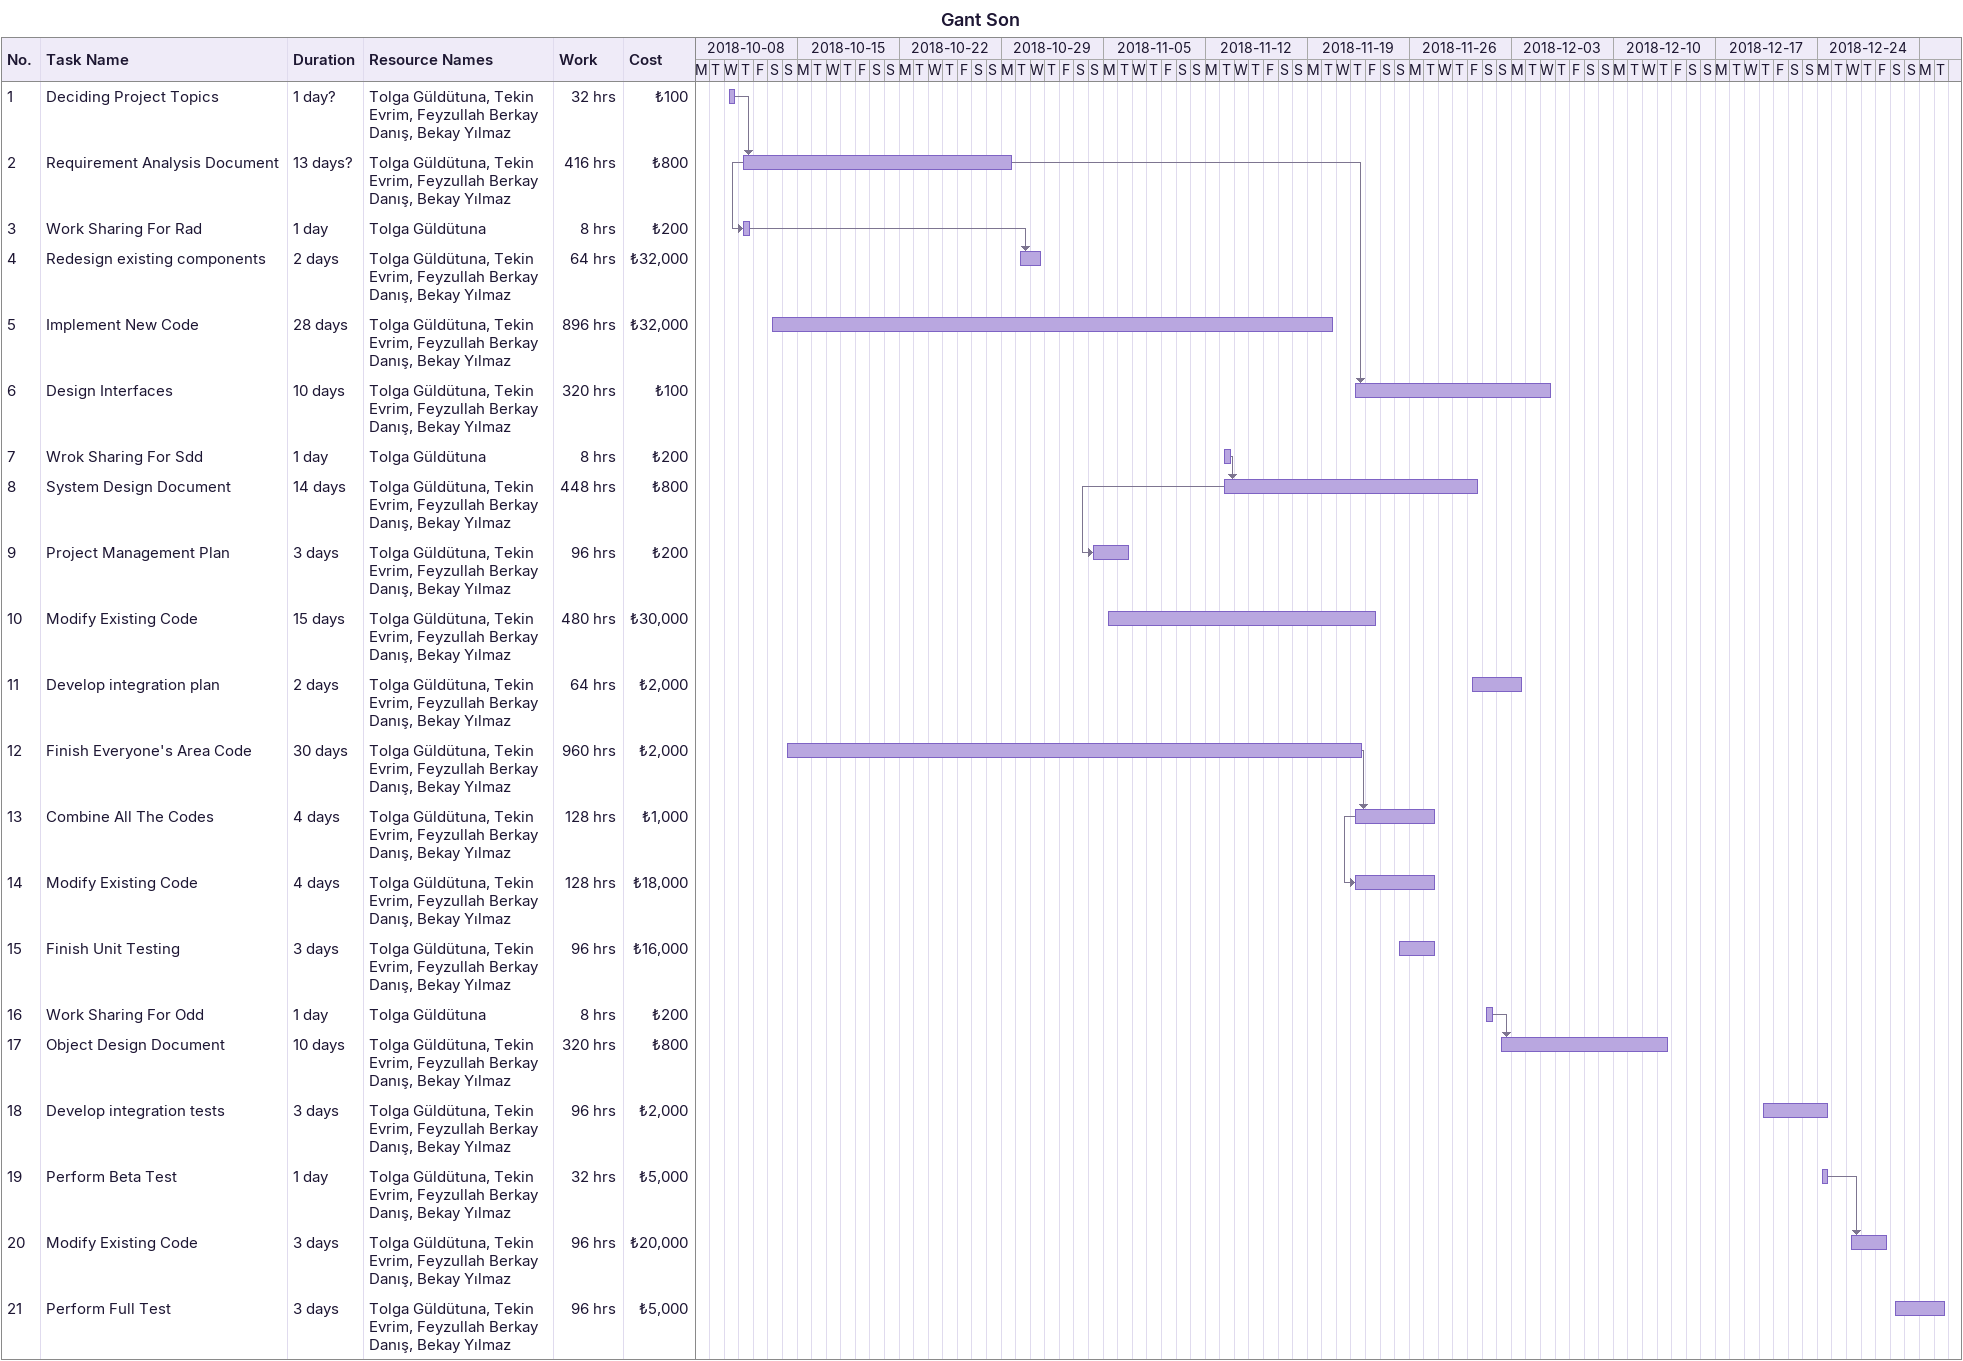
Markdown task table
Gant Son

| ID | Task | Duration | Start | Finish | Predecessors | Resources | Work (h) | Cost (₺) |
|---|---|---|---|---|---|---|---|---|
| 1 | Deciding Project Topics | 1d? | 2018-10-10 | 2018-10-10 |  | Tolga Güldütuna, Tekin Evrim, Feyzullah Berkay Danış, Bekay Yılmaz | 32 | 100 |
| 2 | Requirement Analysis Document | 13d? | 2018-10-11 | 2018-10-29 | 1 | Tolga Güldütuna, Tekin Evrim, Feyzullah Berkay Danış, Bekay Yılmaz | 416 | 800 |
| 3 | Work Sharing For Rad | 1d | 2018-10-11 | 2018-10-11 | 2SS | Tolga Güldütuna | 8 | 200 |
| 4 | Redesign existing components | 2d | 2018-10-30 | 2018-10-31 | 3 | Tolga Güldütuna, Tekin Evrim, Feyzullah Berkay Danış, Bekay Yılmaz | 64 | 32000 |
| 5 | Implement New Code | 28d | 2018-10-13 | 2018-11-20 |  | Tolga Güldütuna, Tekin Evrim, Feyzullah Berkay Danış, Bekay Yılmaz | 896 | 32000 |
| 6 | Design Interfaces | 10d | 2018-11-22 | 2018-12-05 | 2 | Tolga Güldütuna, Tekin Evrim, Feyzullah Berkay Danış, Bekay Yılmaz | 320 | 100 |
| 7 | Wrok Sharing For Sdd | 1d | 2018-11-13 | 2018-11-13 |  | Tolga Güldütuna | 8 | 200 |
| 8 | System Design Document | 14d | 2018-11-13 | 2018-11-30 | 7 | Tolga Güldütuna, Tekin Evrim, Feyzullah Berkay Danış, Bekay Yılmaz | 448 | 800 |
| 9 | Project Management Plan | 3d | 2018-11-04 | 2018-11-06 | 8SS | Tolga Güldütuna, Tekin Evrim, Feyzullah Berkay Danış, Bekay Yılmaz | 96 | 200 |
| 10 | Modify Existing Code | 15d | 2018-11-05 | 2018-11-23 |  | Tolga Güldütuna, Tekin Evrim, Feyzullah Berkay Danış, Bekay Yılmaz | 480 | 30000 |
| 11 | Develop integration plan | 2d | 2018-11-30 | 2018-12-03 |  | Tolga Güldütuna, Tekin Evrim, Feyzullah Berkay Danış, Bekay Yılmaz | 64 | 2000 |
| 12 | Finish Everyone's Area Code | 30d | 2018-10-14 | 2018-11-22 |  | Tolga Güldütuna, Tekin Evrim, Feyzullah Berkay Danış, Bekay Yılmaz | 960 | 2000 |
| 13 | Combine All The Codes | 4d | 2018-11-22 | 2018-11-27 | 12 | Tolga Güldütuna, Tekin Evrim, Feyzullah Berkay Danış, Bekay Yılmaz | 128 | 1000 |
| 14 | Modify Existing Code | 4d | 2018-11-22 | 2018-11-27 | 13SS | Tolga Güldütuna, Tekin Evrim, Feyzullah Berkay Danış, Bekay Yılmaz | 128 | 18000 |
| 15 | Finish Unit Testing | 3d | 2018-11-25 | 2018-11-27 |  | Tolga Güldütuna, Tekin Evrim, Feyzullah Berkay Danış, Bekay Yılmaz | 96 | 16000 |
| 16 | Work Sharing For Odd | 1d | 2018-12-01 | 2018-12-01 |  | Tolga Güldütuna | 8 | 200 |
| 17 | Object Design Document | 10d | 2018-12-02 | 2018-12-13 | 16 | Tolga Güldütuna, Tekin Evrim, Feyzullah Berkay Danış, Bekay Yılmaz | 320 | 800 |
| 18 | Develop integration tests | 3d | 2018-12-20 | 2018-12-24 |  | Tolga Güldütuna, Tekin Evrim, Feyzullah Berkay Danış, Bekay Yılmaz | 96 | 2000 |
| 19 | Perform Beta Test | 1d | 2018-12-24 | 2018-12-24 |  | Tolga Güldütuna, Tekin Evrim, Feyzullah Berkay Danış, Bekay Yılmaz | 32 | 5000 |
| 20 | Modify Existing Code | 3d | 2018-12-26 | 2018-12-28 | 19 | Tolga Güldütuna, Tekin Evrim, Feyzullah Berkay Danış, Bekay Yılmaz | 96 | 20000 |
| 21 | Perform Full Test | 3d | 2018-12-29 | 2019-01-01 |  | Tolga Güldütuna, Tekin Evrim, Feyzullah Berkay Danış, Bekay Yılmaz | 96 | 5000 |
